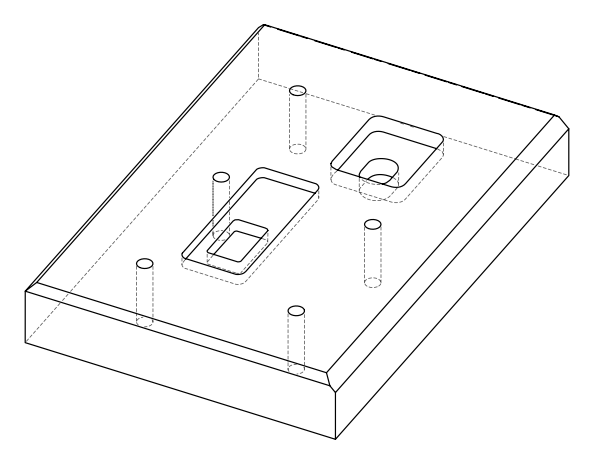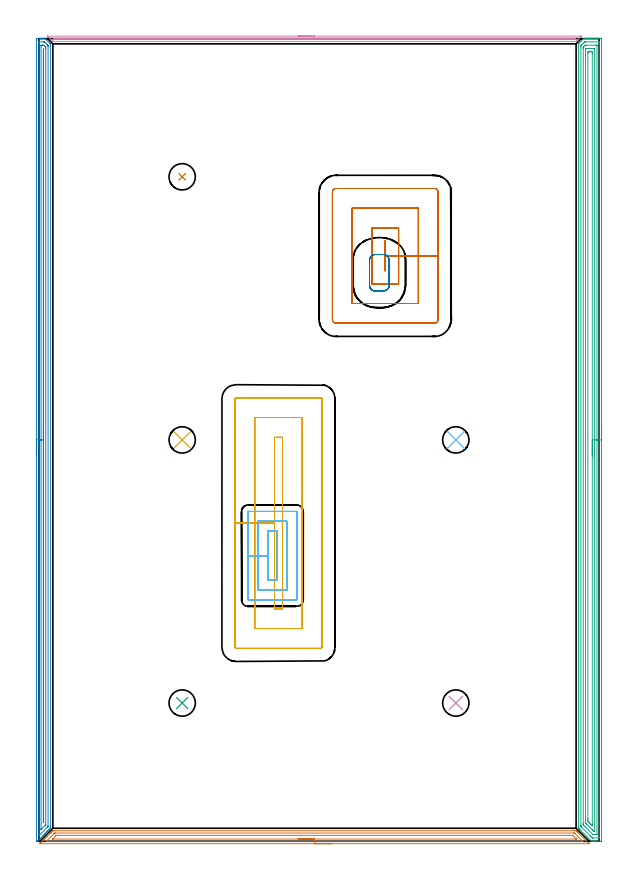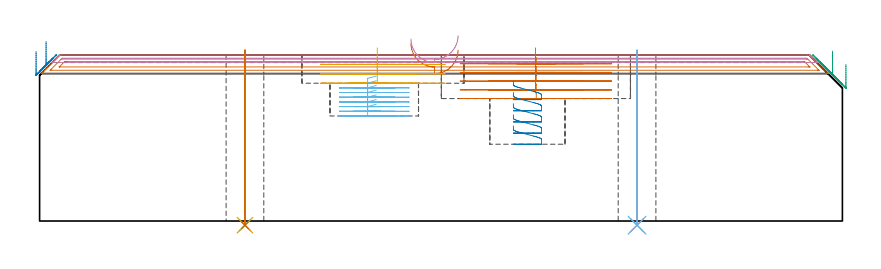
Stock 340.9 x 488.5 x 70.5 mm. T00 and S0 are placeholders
(PLAN: 13 operations, 5 tool changes, 70.4 min)
(1 AREA_MILL | FG_CHAMFER_SURFACE | UGT0205_001 | 8.07 min | 10581 mm3)
(2 AREA_MILL_1 | FG_CHAMFER_SURFACE_1 | UGT0205_001 | 15.64 min | 17467 mm3)
(3 AREA_MILL_2 | FG_CHAMFER_SURFACE_2 | UGT0205_001 | 19.74 min | 47562 mm3)
(4 AREA_MILL_3 | FG_CHAMFER_SURFACE_3 | UGT0205_001 | 5.29 min | 1642 mm3)
(5 MILL_RECTANGULAR_POCKET | POCKET_RECTANGULAR_STRAIGHT | UGT0201_010 | Follow Part, ap 4, ae 75% | 6.14 min | 138280 mm3)
(6 MILL_RECTANGULAR_POCKET_1 | POCKET_RECTANGULAR_STRAIGHT_1 | NXT0201_009 | Follow Part, ap 2, ae 75% | 5.73 min | 32118 mm3)
(7 MILL_RECTANGULAR_POCKET_2 | POCKET_RECTANGULAR_STRAIGHT_2 | UGT0201_010 | Follow Part, ap 4, ae 75% | 7.09 min | 143975 mm3)
(8 MILL_RECTANGULAR_POCKET_3 | POCKET_RECTANGULAR_STRAIGHT_3 | UGT0201_104 | Follow Part, ap 5, ae 75% | 1.24 min | 23073 mm3)
(9 INDEXABLE_INSERT_DRILL_THROUGH_HOLE_FROM_SOLID | STEP1HOLE | NXT0302_003 | 0.3 min | 14105 mm3)
(10 INDEXABLE_INSERT_DRILL_THROUGH_HOLE_FROM_SOLID_1 | STEP1HOLE_1 | NXT0302_003 | 0.3 min | 14154 mm3)
(11 INDEXABLE_INSERT_DRILL_THROUGH_HOLE_FROM_SOLID_2 | STEP1HOLE_2 | NXT0302_003 | 0.3 min | 14115 mm3)
(12 INDEXABLE_INSERT_DRILL_THROUGH_HOLE_FROM_SOLID_3 | STEP1HOLE_3 | NXT0302_003 | 0.3 min | 14155 mm3)
(13 INDEXABLE_INSERT_DRILL_THROUGH_HOLE_FROM_SOLID_4 | STEP1HOLE_4 | NXT0302_003 | 0.3 min | 14133 mm3)
(TOOL UGT0205_001 | Chamfer Mill 20 x 3 x 45 deg. | D20 FL50 Z2)
(TOOL UGT0201_010 | End Mill 16 mm | D16 FL22 Z2)
(TOOL NXT0201_009 | ENDMILL 8mm [2P460-0800-NA 1630] | D8 FL26 Z6)
(TOOL UGT0201_104 | End Mill 20 mm | D20 FL22 Z2)
(TOOL NXT0302_003 | Index. Insert Drill 16mm [880-D1600L20-05] | D16 PA176 FL80 Z2)
(OP 1 AREA_MILL)
G17 G21 G94 G90
T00 M6
G54
G17 G0 G90 X177.7 Y-1.5 S1061 M3
G43 Z80.5 H0
Z72.6
G94 G1 X177.662 Z71.728 F250.
X177.548 Z70.863
X177.359 Z70.012
X177.097 Z69.18
X176.763 Z68.374
X176.36 Z67.6
X175.892 Z66.864
X175.361 Z66.172
X174.771 Z65.529
X174.128 Z64.939
X173.436 Z64.408
X172.7 Z63.94
X171.926 Z63.537
X171.12 Z63.203
X170.288 Z62.941
X169.437 Z62.752
X168.572 Z62.638
X167.7 Z62.6
X0.763
X0.619 Y-1.493 Z62.606
X0.763 Y-1.339 Z62.76
X1.209 Y-0.89 Z63.208
X1.91 Y-0.19 Z63.91
X2.496 Y0.397 Z64.495
X2.79 Y0.69 Z64.79
X3.441 Y1.341 Z65.44
X4.334 Y2.234 Z66.333
X5.226 Y3.127 Z67.226
X6.896 Y4.796 Z68.895
X7.012 Y4.914 Z69.01
X7.189 Y5.09 Z69.188
X7.458 Y5.359 Z69.457
X7.627 Y5.53 Z69.624
X7.794 Y5.695 Z69.793
X7.904 Y5.806 Z69.903
X8.067 Y5.97 Z70.064
X8.226 Y6.127 Z70.225
X8.351 Y6.252 Z70.349
X8.495 Y6.396 Z70.49
X9.244 Y6.4 Z70.5
X326.157
X326.905 Y6.396 Z70.49
X327.049 Y6.251 Z70.349
X327.285 Y6.015 Z70.115
X327.381 Y5.919 Z70.019
X327.644 Y5.656 Z69.755
X327.772 Y5.53 Z69.626
X328.128 Y5.173 Z69.272
X334.489 Y-1.187 Z62.91
X334.786 Y-1.487 Z62.612
X334.788 Y-1.496 Z62.603
X334.786 Y-1.5 Z62.6
X167.7
Y-0.086 Z64.014
X4.78 Y-0.085 Z64.015
X4.673 Y-0.084 Z64.016
X4.526 Y-0.079 Z64.021
X4.485 Y-0.074 Z64.026
X4.493 Y-0.064 Z64.036
X4.569 Y0.018 Z64.118
X4.651 Y0.101 Z64.201
X4.78 Y0.23 Z64.33
X9. Y4.45 Z68.55
X9.244 Y4.692 Z68.792
X9.449 Y4.887 Z68.987
X9.551 Y4.979 Z69.079
X9.743 Y4.982 Z69.082
X10.136 Y4.985 Z69.085
X325.37
X325.763 Y4.981 Z69.081
X325.856 Y4.979 Z69.079
X325.987 Y4.856 Z68.956
X326.157 Y4.692 Z68.792
X330.844 Y0.006 Z64.106
X330.879 Y-0.03 Z64.07
X330.915 Y-0.069 Z64.031
X330.922 Y-0.081 Z64.019
X330.921 Y-0.082 Z64.018
X330.889 Y-0.084 Z64.016
X330.62 Y-0.086 Z64.014
X330.515
X167.7
Y1.328 Z65.428
X8.596 Y1.329 Z65.429
X8.367 Y1.33 Z65.43
X8.351 Y1.332 Z65.432
X8.347 Y1.336 Z65.436
X8.346 Y1.341 Z65.441
X8.351 Y1.351 Z65.451
X10.234 Y3.234 Z67.334
X10.332 Y3.33 Z67.43
X10.565 Y3.554 Z67.654
X10.791 Y3.565 Z67.665
X11.029 Y3.568 Z67.668
X11.677 Y3.571 Z67.671
X11.922
X324.371
X324.616 Y3.568 Z67.668
X324.779 Y3.564 Z67.664
X324.828 Y3.561 Z67.661
X324.85 Y3.543 Z67.643
X324.895 Y3.502 Z67.602
X325.07 Y3.33 Z67.43
X326.829 Y1.57 Z65.67
X327.049 Y1.346 Z65.446
X327.051 Y1.333 Z65.433
X327.049
X326.401 Y1.329 Z65.429
X167.7 Y1.328 Z65.428
X166.829 Z65.466
X165.964 Z65.58
X165.112 Z65.769
X164.28 Z66.031
X163.474 Z66.365
X162.7 Z66.768
X161.964 Z67.237
X161.272 Z67.768
X160.629 Z68.357
X160.04 Z69.001
X159.509 Z69.693
X159.04 Z70.428
X158.637 Z71.202
X158.303 Z72.008
X158.041 Z72.84
X157.852 Z73.692
X157.738 Z74.557
X157.7 Z75.428
G0 Z80.5
M5
M2
(OP 2 AREA_MILL_1)
G17 G21 G94 G90
T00 M6
G54
G17 G0 G90 X-1.5 Y234.2 S1061 M3
G43 Z80.5 H0
Z72.
G94 G1 Y234.238 Z71.128 F250.
Y234.352 Z70.263
Y234.541 Z69.412
Y234.803 Z68.58
Y235.137 Z67.774
Y235.54 Z67.
Y236.009 Z66.264
Y236.54 Z65.572
Y237.129 Z64.929
Y237.772 Z64.34
Y238.464 Z63.808
Y239.2 Z63.34
Y239.974 Z62.937
Y240.78 Z62.603
Y241.612 Z62.341
Y242.464 Z62.152
Y243.328 Z62.038
Y244.2 Z62.
Y487.213
X-1.499 Y487.775 Z62.001
X-1.497 Y488.104
X-1.493 Y488.39 Z62.003
X-1.176 Y488.4 Z62.32
X0.569 Z64.064
X1.966 Z65.462
X2.314 Z65.809
X3.009 Z66.509
X3.622 Z67.122
X3.713 Y488.399 Z67.212
X3.8 Y488.39 Z67.295
X3.895 Y488.306 Z67.393
X6.718 Y485.482 Z70.218
X6.951 Y485.247 Z70.447
X6.996 Y485.194 Z70.489
X7. Y485.093 Z70.5
Y8.63
X7.002 Y7.9 Z70.498
X6.576 Y7.476 Z70.076
X5.983 Y6.882 Z69.481
X5.47 Y6.369 Z68.969
X5.222 Y6.12 Z68.718
X5.09 Y5.988 Z68.587
X4.931 Y5.83 Z68.43
X4.645 Y5.545 Z68.145
X4.349 Y5.247 Z67.845
X3.68 Y4.58 Z67.18
X3.302 Y4.201 Z66.799
X2.715 Y3.615 Z66.215
X2.023 Y2.922 Z65.522
X0.619 Y1.519 Z64.118
X0.569 Y1.468 Z64.066
X0.521 Y1.42 Z64.02
X0.321 Y1.221 Z63.82
X0.278 Y1.177 Z63.776
X0.237 Y1.137 Z63.736
X-0.572 Y0.327 Z62.927
X-0.739 Y0.159 Z62.758
X-0.874 Y0.029 Z62.624
X-0.907 Y0.004 Z62.59
X-0.958 Y0.001 Z62.54
X-0.979 Y0. Z62.519
X-1.492 Y0.001 Z62.006
X-1.5 Y0.085 Z62.
Y244.2
X-0.086 Z63.414
Y485.093
X-0.085 Y485.763 Z63.415
X-0.083 Y485.987 Z63.417
X-0.079 Y486.322 Z63.421
X-0.07 Y486.39 Z63.43
X0.032 Y486.395 Z63.532
X0.168 Y486.399 Z63.668
X2.784 Z66.284
X3.186 Y486.393 Z66.686
X3.32 Y486.39 Z66.82
X3.361 Y486.377 Z66.861
X3.397 Y486.346 Z66.897
X3.47 Y486.277 Z66.97
X3.763 Y485.987 Z67.263
X4.931 Y484.818 Z68.431
X5.541 Y484.2 Z69.041
X5.579 Y484.153 Z69.079
X5.581 Y484.115 Z69.081
X5.584 Y484.032 Z69.084
X5.585 Y483.864 Z69.085
X5.586 Y483.529 Z69.086
X5.585 Y9.228 Z69.085
X5.584 Y9.06 Z69.084
X5.581 Y8.977 Z69.081
X5.578 Y8.94 Z69.078
X5.56 Y8.919 Z69.06
X5.319 Y8.67 Z68.819
X0.266 Y3.617 Z63.766
X-0.046 Y3.307 Z63.454
X-0.056 Y3.305 Z63.444
X-0.079 Y3.307 Z63.421
X-0.08 Y3.387 Z63.42
X-0.085 Y3.977 Z63.415
X-0.086 Y49.746 Z63.414
Y244.2
X1.328 Z64.828
X1.329 Y483.421 Z64.829
X1.333 Y484.2 Z64.833
X1.335 Y484.309 Z64.835
X1.349 Y484.39 Z64.849
X1.441 Y484.392 Z64.941
X2.119 Y484.399 Z65.619
X2.314 Z65.814
X2.509 Y484.397 Z66.009
X2.899 Y484.39 Z66.399
X3.099 Y484.2 Z66.599
X3.186 Y484.114 Z66.686
X3.994 Y483.306 Z67.494
X4.059 Y483.238 Z67.559
X4.153 Y483.136 Z67.653
X4.164 Y482.759 Z67.664
X4.17 Y482.527 Z67.67
X4.171 Y482.412 Z67.671
Y10.342
X4.169 Y10.226 Z67.669
X4.165 Y9.999 Z67.665
X4.119 Y9.93 Z67.619
X4.059 Y9.864 Z67.559
X3.913 Y9.713 Z67.413
X3.764 Y9.564 Z67.264
X1.441 Y7.241 Z64.941
X1.354 Y7.156 Z64.854
X1.339 Y7.143 Z64.839
X1.337 Y7.144 Z64.837
X1.335 Y7.152 Z64.835
X1.331 Y7.274 Z64.831
X1.329 Y7.429 Z64.829
X1.328 Y7.66 Z64.828
Y244.2
X2.743 Z66.243
Y481.518
X2.744 Y481.957 Z66.244
X2.745 Y481.97 Z66.245
X2.75 Y481.978 Z66.25
X2.754 Y481.971 Z66.254
X2.756 Y481.959 Z66.256
X2.757 Y481.518 Z66.257
X2.756 Y11.351 Z66.256
X2.755 Y11.337 Z66.255
X2.751 Y11.301 Z66.251
X2.744 Y11.351 Z66.244
X2.743 Y11.366 Z66.243
Y244.2
Y245.072 Z66.281
Y245.937 Z66.395
Y246.788 Z66.583
Y247.62 Z66.846
Y248.426 Z67.18
Y249.2 Z67.582
Y249.936 Z68.051
Y250.628 Z68.582
Y251.271 Z69.172
Y251.86 Z69.815
Y252.392 Z70.507
Y252.86 Z71.243
Y253.263 Z72.016
Y253.597 Z72.822
Y253.859 Z73.654
Y254.048 Z74.506
Y254.162 Z75.371
Y254.2 Z76.243
G0 Z80.5
M5
M2
(OP 3 AREA_MILL_2)
G17 G21 G94 G90
T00 M6
G54
G17 G0 G90 X342.4 Y254.2 S1061 M3
G43 Z80.5 H0
Z66.5
G94 G1 Y254.162 Z65.628 F250.
Y254.048 Z64.764
Y253.859 Z63.912
Y253.597 Z63.08
Y253.263 Z62.274
Y252.86 Z61.5
Y252.392 Z60.764
Y251.86 Z60.072
Y251.271 Z59.429
Y250.628 Z58.84
Y249.936 Z58.308
Y249.2 Z57.84
Y248.426 Z57.437
Y247.62 Z57.103
Y246.788 Z56.841
Y245.936 Z56.652
Y245.072 Z56.538
Y244.2 Z56.5
X342.399 Y0.625 Z56.501
X342.396 Y0.211 Z56.502
X342.392 Y0.01 Z56.505
X341.989 Y0. Z56.907
X339.353 Z59.541
X338.825 Z60.072
X338.475 Z60.421
X337.946 Z60.95
X337.596 Z61.298
X336.628 Z62.271
X336.298 Y0.01 Z62.601
X336.279 Y0.026 Z62.62
X336.122 Y0.178 Z62.778
X329.417 Y6.882 Z69.481
X329.25 Y7.047 Z69.645
X329.089 Y7.21 Z69.809
X328.97 Y7.329 Z69.928
X328.811 Y7.487 Z70.084
X328.673 Y7.626 Z70.225
X328.524 Y7.776 Z70.374
X328.405 Y7.896 Z70.491
X328.4 Y8.669 Z70.5
Y485.093
X328.404 Y485.195 Z70.489
X328.477 Y485.278 Z70.42
X331.509 Y488.31 Z67.389
X331.59 Y488.39 Z67.307
X331.848 Y488.399 Z67.047
X332.147 Y488.4 Z66.753
X332.503 Z66.396
X333.204 Z65.692
X334.432 Z64.465
X335.839 Z63.056
X341.989 Z56.908
X342.256 Y488.398 Z56.642
X342.392 Y488.39 Z56.506
X342.399 Y488.252 Z56.499
X342.4 Y487.775 Z56.5
Y483.969
Y244.2
X340.986 Z57.914
X340.985 Y2.54 Z57.915
X340.979 Y2.014 Z57.921
X340.952 Y2.01 Z57.948
X340.881 Y2.004 Z58.019
X340.773 Y2.001 Z58.127
X337.123 Y2. Z61.777
X336.921 Y2.003 Z61.979
X336.82 Y2.006 Z62.08
X336.77 Y2.01 Z62.13
X336.718 Y2.043 Z62.182
X336.34 Y2.413 Z62.56
X335.839 Y2.911 Z63.061
X335.443 Y3.307 Z63.457
X330.08 Y8.67 Z68.82
X329.914 Y8.839 Z68.986
X329.855 Y8.902 Z69.045
X329.824 Y8.938 Z69.076
X329.821 Y8.959 Z69.079
X329.818 Y9.053 Z69.082
X329.815 Y9.436 Z69.085
X329.814 Y9.564 Z69.086
Y483.306
X329.817 Y484.069 Z69.083
X329.82 Y484.135 Z69.08
X329.823 Y484.162 Z69.077
X329.855 Y484.199 Z69.045
X330.212 Y484.561 Z68.688
X330.568 Y484.918 Z68.332
X331.541 Y485.891 Z67.359
X331.637 Y485.987 Z67.263
X331.989 Y486.33 Z66.911
X332.035 Y486.374 Z66.865
X332.123 Y486.39 Z66.777
X332.325 Y486.394 Z66.575
X332.799 Y486.399 Z66.101
X340.705 Y486.4 Z58.195
X340.906 Y486.397 Z57.994
X340.94 Y486.395 Z57.96
X340.971 Y486.391 Z57.929
X340.979 Y486.349 Z57.921
X340.984 Y486.116 Z57.916
X340.985 Y485.987 Z57.915
X340.986 Y485.22 Z57.914
Y244.2
X339.572 Z59.328
X339.571 Y4.2 Z59.329
X339.569 Y4.09 Z59.331
X339.567 Y4.035 Z59.333
X339.565 Y4.015 Z59.335
X339.543 Y4.008 Z59.357
X339.353 Y4.004 Z59.547
X338.672 Y4. Z60.228
X338.475 Z60.425
X337.793 Z61.107
X337.596 Y4.001 Z61.304
X337.399 Y4.005 Z61.501
X337.268 Y4.01 Z61.632
X337.19 Y4.021 Z61.71
X337.153 Y4.055 Z61.747
X337. Y4.2 Z61.9
X332.529 Y8.67 Z66.371
X331.636 Y9.564 Z67.264
X331.447 Y9.755 Z67.453
X331.276 Y9.932 Z67.624
X331.236 Y9.975 Z67.664
X331.233 Y10.088 Z67.667
X331.23 Y10.236 Z67.67
X331.229 Y10.457 Z67.671
Y10.679
Y482.412
X331.23 Y482.632 Z67.67
X331.235 Y482.969 Z67.665
X331.242 Y483.131 Z67.658
X331.405 Y483.306 Z67.495
X331.426 Y483.327 Z67.474
X332.325 Y484.225 Z66.575
X332.498 Y484.387 Z66.402
X332.666 Y484.392 Z66.234
X333.008 Y484.399 Z65.892
X339.157 Z59.743
X339.353 Y484.396 Z59.547
X339.55 Y484.39 Z59.35
X339.565 Y484.386 Z59.335
X339.567 Y484.371 Z59.333
X339.57 Y484.332 Z59.33
X339.571 Y484.273 Z59.329
X339.572 Y484.199 Z59.328
Y244.2
X338.157 Z60.743
Y6.312
X338.155 Y6.121 Z60.745
X338.153 Y6.053 Z60.747
X338.151 Y6.019 Z60.749
X338.137 Y6.01 Z60.764
X338.03 Y6.006 Z60.87
X337.813 Y6.004 Z61.087
X337.705 Y6.007 Z61.195
X337.653 Y6.01 Z61.247
X337.596 Y6.063 Z61.304
X336.767 Y6.882 Z62.133
X336.718 Y6.931 Z62.182
X333.191 Y10.457 Z65.709
X332.65 Y11.021 Z66.25
X332.647 Y11.351 Z66.253
X332.644 Y11.921 Z66.256
X332.643 Y481.194 Z66.257
X332.645 Y481.518 Z66.255
X332.649 Y482.083 Z66.251
X332.832 Y482.275 Z66.068
X332.9 Y482.343 Z66.
X332.939 Y482.378 Z65.961
X332.988 Y482.39 Z65.912
X333.204 Y482.399 Z65.696
X333.215 Y482.4 Z65.685
X334.082 Z64.818
X337.608 Z61.292
X338.029 Y482.394 Z60.871
X338.134 Y482.39 Z60.766
X338.151 Y482.387 Z60.749
X338.153 Y482.371 Z60.747
X338.155 Y482.335 Z60.745
X338.157 Y482.256 Z60.743
Y244.2
X336.743 Z62.157
Y10.457
X336.741 Y9.564 Z62.159
X336.739 Y9.542 Z62.161
X336.718 Y9.392 Z62.182
X336.539 Y9.564 Z62.361
X335.839 Y10.259 Z63.061
X335.641 Y10.457 Z63.259
X334.961 Y11.138 Z63.939
X334.748 Y11.351 Z64.152
X334.082 Y12.028 Z64.818
X334.06 Y12.245 Z64.84
X334.059 Y12.269 Z64.841
X334.057 Y13.165 Z64.843
Y14.033
X334.058 Y479.73 Z64.842
Y479.755
X334.082 Y480.39 Z64.818
X334.306 Y480.396 Z64.594
X334.961 Y480.399 Z63.939
X335.181 Y480.4 Z63.719
X335.839 Y480.399 Z63.061
X336.061 Z62.839
X336.718 Y480.39 Z62.182
X336.742 Y479.73 Z62.158
X336.743 Y479.705 Z62.157
Y244.2
Y243.328 Z62.195
Y242.464 Z62.309
Y241.612 Z62.498
Y240.78 Z62.76
Y239.974 Z63.094
Y239.2 Z63.497
Y238.464 Z63.965
Y237.772 Z64.496
Y237.129 Z65.086
Y236.54 Z65.729
Y236.008 Z66.421
Y235.54 Z67.157
Y235.137 Z67.931
Y234.803 Z68.737
Y234.541 Z69.569
Y234.352 Z70.42
Y234.238 Z71.285
Y234.2 Z72.157
G0 Z80.5
M5
M2
(OP 4 AREA_MILL_3)
G17 G21 G94 G90
T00 M6
G54
G17 G0 G90 X157.7 Y489.9 S1061 M3
G43 Z80.5 H0
Z77.3
G94 G1 X157.738 Z76.428 F250.
X157.852 Z75.564
X158.041 Z74.712
X158.303 Z73.88
X158.637 Z73.074
X159.04 Z72.3
X159.508 Z71.564
X160.04 Z70.872
X160.629 Z70.229
X161.272 Z69.64
X161.964 Z69.109
X162.7 Z68.64
X163.474 Z68.237
X164.28 Z67.903
X165.112 Z67.641
X165.963 Z67.452
X166.828 Z67.338
X167.7 Z67.3
X329.923 Y489.899 Z67.299
X329.998 Y489.898
X330.052 Y489.896 Z67.296
X330.07 Y489.893 Z67.298
X330.082 Y489.89 Z67.3
X330.043 Y489.839 Z67.353
X329.963 Y489.761 Z67.436
X329.923 Y489.721 Z67.476
X327.105 Y486.905 Z70.295
X326.939 Y486.741 Z70.454
X326.895 Y486.704 Z70.489
X326.795 Y486.7 Z70.5
X8.606
X8.505 Y486.704 Z70.489
X8.461 Y486.741 Z70.454
X8.295 Y486.905 Z70.295
X5.437 Y489.761 Z67.435
X5.357 Y489.839 Z67.353
X5.317 Y489.89 Z67.3
X5.33 Y489.893 Z67.298
X5.348 Y489.896 Z67.296
X5.402 Y489.899 Z67.298
X5.477 Z67.299
X167.7 Y489.9 Z67.3
Y488.486 Z68.714
X325.644 Y488.485 Z68.715
X325.901 Y488.484 Z68.716
X326.161 Y488.481 Z68.719
X326.207 Y488.479 Z68.721
X326.191 Y488.453 Z68.747
X326.008 Y488.263 Z68.937
X325.901 Y488.155 Z69.045
X325.864 Y488.125 Z69.075
X325.837 Y488.121 Z69.079
X325.775 Y488.118 Z69.082
X325.644 Y488.115 Z69.085
X9.901
X9.7 Y488.116 Z69.084
X9.6 Y488.119 Z69.081
X9.554 Y488.121 Z69.079
X9.499 Y488.16 Z69.04
X9.192 Y488.468 Z68.732
X9.182 Y488.48 Z68.72
X9.187 Y488.481 Z68.719
X9.23 Y488.484 Z68.716
X9.32 Y488.485 Z68.715
X9.499 Y488.486 Z68.714
X167.7
X168.572 Z68.752
X169.436 Z68.866
X170.288 Z69.055
X171.12 Z69.317
X171.926 Z69.651
X172.7 Z70.054
X173.436 Z70.523
X174.128 Z71.054
X174.771 Z71.643
X175.36 Z72.286
X175.892 Z72.978
X176.36 Z73.714
X176.763 Z74.488
X177.097 Z75.294
X177.359 Z76.126
X177.548 Z76.978
X177.662 Z77.843
X177.7 Z78.714
G0 Z80.5
M5
M2
(OP 5 MILL_RECTANGULAR_POCKET)
G17 G21 G94 G90
T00 M6
G54
G17 G0 G90 X143.4 Y219.724 S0 M3
G43 Z80.5 H0
Z73.5
G94 G1 Y193.6 Z66.5 F250.
Y141.4 F500.
X148.2
Y245.8
X143.4
Y193.6
X131.4
Y129.4
X160.2
Y257.8
X131.4
Y193.6
X119.4
Y118.1
G3 X120.1 Y117.4 R0.7
G1 X171.5
G3 X172.2 Y118.1 R0.7
G1 Y269.1
G3 X171.5 Y269.8 R0.7
G1 X120.1
G3 X119.4 Y269.1 R0.7
G1 Y193.6
Y192.6
G0 X143.4 Y219.724 Z69.5
G1 Y193.6 Z62.5 F250.
Y141.4 F500.
X148.2
Y245.8
X143.4
Y193.6
X131.4
Y129.4
X160.2
Y257.8
X131.4
Y193.6
X119.4
Y118.1
G3 X120.1 Y117.4 R0.7
G1 X171.5
G3 X172.2 Y118.1 R0.7
G1 Y269.1
G3 X171.5 Y269.8 R0.7
G1 X120.1
G3 X119.4 Y269.1 R0.7
G1 Y193.6
Y192.6
G0 X143.4 Y219.724 Z65.5
G1 Y193.6 Z58.5 F250.
Y141.4 F500.
X148.2
Y245.8
X143.4
Y193.6
X131.4
Y129.4
X160.2
Y257.8
X131.4
Y193.6
X119.4
Y118.1
G3 X120.1 Y117.4 R0.7
G1 X171.5
G3 X172.2 Y118.1 R0.7
G1 Y269.1
G3 X171.5 Y269.8 R0.7
G1 X120.1
G3 X119.4 Y269.1 R0.7
G1 Y193.6
Y192.6
G0 Z80.5
M5
M2
(OP 6 MILL_RECTANGULAR_POCKET_1)
G17 G21 G94 G90
T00 M6
G54
G17 G0 G90 X142.982 Y188.7 S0 M3
G43 Z80.5 H1
Z61.546
G94 G1 X139.3 Z60.56 F250.
Y173.75 Z56.554
Y158.8 F500.
X144.9
Y188.7
X139.3
Y173.75
X133.3
Y152.8
X150.9
Y194.7
X133.3
Y173.75
X127.3
Y147.
G3 X127.5 Y146.8 R0.2
G1 X156.7
G3 X156.9 Y147. R0.2
G1 Y200.5
G3 X156.7 Y200.7 R0.2
G1 X127.5
G3 X127.3 Y200.5 R0.2
G1 Y173.75
Y172.75
G0 X142.982 Y188.7 Z59.554
G1 X139.3 Z58.567 F250.
Y173.75 Z54.562
Y158.8 F500.
X144.9
Y188.7
X139.3
Y173.75
X133.3
Y152.8
X150.9
Y194.7
X133.3
Y173.75
X127.3
Y147.
G3 X127.5 Y146.8 R0.2
G1 X156.7
G3 X156.9 Y147. R0.2
G1 Y200.5
G3 X156.7 Y200.7 R0.2
G1 X127.5
G3 X127.3 Y200.5 R0.2
G1 Y173.75
Y172.75
G0 X142.982 Y188.7 Z57.562
G1 X139.3 Z56.575 F250.
Y173.75 Z52.569
Y158.8 F500.
X144.9
Y188.7
X139.3
Y173.75
X133.3
Y152.8
X150.9
Y194.7
X133.3
Y173.75
X127.3
Y147.
G3 X127.5 Y146.8 R0.2
G1 X156.7
G3 X156.9 Y147. R0.2
G1 Y200.5
G3 X156.7 Y200.7 R0.2
G1 X127.5
G3 X127.3 Y200.5 R0.2
G1 Y173.75
Y172.75
G0 X142.982 Y188.7 Z55.569
G1 X139.3 Z54.583 F250.
Y173.75 Z50.577
Y158.8 F500.
X144.9
Y188.7
X139.3
Y173.75
X133.3
Y152.8
X150.9
Y194.7
X133.3
Y173.75
X127.3
Y147.
G3 X127.5 Y146.8 R0.2
G1 X156.7
G3 X156.9 Y147. R0.2
G1 Y200.5
G3 X156.7 Y200.7 R0.2
G1 X127.5
G3 X127.3 Y200.5 R0.2
G1 Y173.75
Y172.75
G0 X142.982 Y188.7 Z53.577
G1 X139.3 Z52.59 F250.
Y173.75 Z48.585
Y158.8 F500.
X144.9
Y188.7
X139.3
Y173.75
X133.3
Y152.8
X150.9
Y194.7
X133.3
Y173.75
X127.3
Y147.
G3 X127.5 Y146.8 R0.2
G1 X156.7
G3 X156.9 Y147. R0.2
G1 Y200.5
G3 X156.7 Y200.7 R0.2
G1 X127.5
G3 X127.3 Y200.5 R0.2
G1 Y173.75
Y172.75
G0 X142.982 Y188.7 Z51.585
G1 X139.3 Z50.598 F250.
Y173.75 Z46.592
Y158.8 F500.
X144.9
Y188.7
X139.3
Y173.75
X133.3
Y152.8
X150.9
Y194.7
X133.3
Y173.75
X127.3
Y147.
G3 X127.5 Y146.8 R0.2
G1 X156.7
G3 X156.9 Y147. R0.2
G1 Y200.5
G3 X156.7 Y200.7 R0.2
G1 X127.5
G3 X127.3 Y200.5 R0.2
G1 Y173.75
Y172.75
G0 X142.982 Y188.7 Z49.592
G1 X139.3 Z48.606 F250.
Y173.75 Z44.6
Y158.8 F500.
X144.9
Y188.7
X139.3
Y173.75
X133.3
Y152.8
X150.9
Y194.7
X133.3
Y173.75
X127.3
Y147.
G3 X127.5 Y146.8 R0.2
G1 X156.7
G3 X156.9 Y147. R0.2
G1 Y200.5
G3 X156.7 Y200.7 R0.2
G1 X127.5
G3 X127.3 Y200.5 R0.2
G1 Y173.75
Y172.75
G0 Z80.5
M5
M2
(OP 7 MILL_RECTANGULAR_POCKET_2)
G17 G21 G94 G90
T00 M6
G54
G17 G0 G90 X210.6 Y362.905 S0 M3
G43 Z80.5 H0
Z73.5
G94 G1 Y347.2 Z69.292 F250.
X210.9 Z69.211
Y356.2 Z66.8
Y365.2 F500.
X210.6
Y347.2
X210.9
Y356.2
X218.9
Y373.2
X202.6
Y339.2
X218.9
Y356.2
X230.9
Y385.2
X190.6
Y327.2
X230.9
Y356.2
X242.9
Y395.
G3 X240.7 Y397.2 R2.2
G1 X180.8
G3 X178.6 Y395. R2.2
G1 Y317.4
G3 X180.8 Y315.2 R2.2
G1 X240.7
G3 X242.9 Y317.4 R2.2
G1 Y356.2
Y357.2
G0 X210.6 Y362.905 Z69.8
G1 Y347.2 Z65.592 F250.
X210.9 Z65.511
Y356.2 Z63.1
Y365.2 F500.
X210.6
Y347.2
X210.9
Y356.2
X218.9
Y373.2
X202.6
Y339.2
X218.9
Y356.2
X230.9
Y385.2
X190.6
Y327.2
X230.9
Y356.2
X242.9
Y395.
G3 X240.7 Y397.2 R2.2
G1 X180.8
G3 X178.6 Y395. R2.2
G1 Y317.4
G3 X180.8 Y315.2 R2.2
G1 X240.7
G3 X242.9 Y317.4 R2.2
G1 Y356.2
Y357.2
G0 X210.6 Y362.905 Z66.1
G1 Y347.2 Z61.892 F250.
X210.9 Z61.812
Y356.2 Z59.4
Y365.2 F500.
X210.6
Y347.2
X210.9
Y356.2
X218.9
Y373.2
X202.6
Y339.2
X218.9
Y356.2
X230.9
Y385.2
X190.6
Y327.2
X230.9
Y356.2
X242.9
Y395.
G3 X240.7 Y397.2 R2.2
G1 X180.8
G3 X178.6 Y395. R2.2
G1 Y317.4
G3 X180.8 Y315.2 R2.2
G1 X240.7
G3 X242.9 Y317.4 R2.2
G1 Y356.2
Y357.2
G0 X210.6 Y362.905 Z62.4
G1 Y347.2 Z58.192 F250.
X210.9 Z58.112
Y356.2 Z55.7
Y365.2 F500.
X210.6
Y347.2
X210.9
Y356.2
X218.9
Y373.2
X202.6
Y339.2
X218.9
Y356.2
X230.9
Y385.2
X190.6
Y327.2
X230.9
Y356.2
X242.9
Y395.
G3 X240.7 Y397.2 R2.2
G1 X180.8
G3 X178.6 Y395. R2.2
G1 Y317.4
G3 X180.8 Y315.2 R2.2
G1 X240.7
G3 X242.9 Y317.4 R2.2
G1 Y356.2
Y357.2
G0 X210.6 Y362.905 Z58.7
G1 Y347.2 Z54.492 F250.
X210.9 Z54.412
Y356.2 Z52.
Y365.2 F500.
X210.6
Y347.2
X210.9
Y356.2
X218.9
Y373.2
X202.6
Y339.2
X218.9
Y356.2
X230.9
Y385.2
X190.6
Y327.2
X230.9
Y356.2
X242.9
Y395.
G3 X240.7 Y397.2 R2.2
G1 X180.8
G3 X178.6 Y395. R2.2
G1 Y317.4
G3 X180.8 Y315.2 R2.2
G1 X240.7
G3 X242.9 Y317.4 R2.2
G1 Y356.2
Y357.2
G0 Z80.5
M5
M2
(OP 8 MILL_RECTANGULAR_POCKET_3)
G17 G21 G94 G90
T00 M6
G54
G17 G0 G90 X201.2 Y343.739 S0 M3
G43 Z80.5 H0
Z59.287
G94 G1 Y338.116 Z57.781 F250.
X201.263 Y337.622 Z57.647
X201.398 Y337.143 Z57.514
X201.6 Y336.689 Z57.381
X201.867 Y336.269 Z57.247
X202.192 Y335.892 Z57.114
X202.569 Y335.567 Z56.981
X202.989 Y335.3 Z56.848
X203.443 Y335.098 Z56.714
X203.922 Y334.963 Z56.581
X204.416 Y334.9 Z56.448
X209.884 Z54.982
X210.378 Y334.963 Z54.849
X210.857 Y335.098 Z54.716
X211.311 Y335.3 Z54.582
X211.731 Y335.567 Z54.449
X212.108 Y335.892 Z54.316
X212.433 Y336.269 Z54.182
X212.7 Y336.689 Z54.049
X212.902 Y337.143 Z53.916
X213.037 Y337.622 Z53.782
X213.1 Y338.116 Z53.649
Y338.3 Z53.6
Y345.95 Z51.55
Y353.6 F500.
G3 X209.7 Y357. R3.4
G1 X204.6
G3 X201.2 Y353.6 R3.4
G1 Y338.3
G3 X204.6 Y334.9 R3.4
G1 X209.7
G3 X213.1 Y338.3 R3.4
G1 Y345.95
Y346.95
G0 X201.2 Y343.739 Z54.55
G1 Y338.116 Z53.043 F250.
X201.263 Y337.622 Z52.91
X201.398 Y337.143 Z52.777
X201.6 Y336.689 Z52.643
X201.867 Y336.269 Z52.51
X202.192 Y335.892 Z52.377
X202.569 Y335.567 Z52.243
X202.989 Y335.3 Z52.11
X203.443 Y335.098 Z51.977
X203.922 Y334.963 Z51.843
X204.416 Y334.9 Z51.71
X209.884 Z50.245
X210.378 Y334.963 Z50.111
X210.857 Y335.098 Z49.978
X211.311 Y335.3 Z49.845
X211.731 Y335.567 Z49.712
X212.108 Y335.892 Z49.578
X212.433 Y336.269 Z49.445
X212.7 Y336.689 Z49.312
X212.902 Y337.143 Z49.178
X213.037 Y337.622 Z49.045
X213.1 Y338.116 Z48.912
Y338.3 Z48.862
Y345.95 Z46.812
Y353.6 F500.
G3 X209.7 Y357. R3.4
G1 X204.6
G3 X201.2 Y353.6 R3.4
G1 Y338.3
G3 X204.6 Y334.9 R3.4
G1 X209.7
G3 X213.1 Y338.3 R3.4
G1 Y345.95
Y346.95
G0 X201.2 Y343.739 Z49.812
G1 Y338.116 Z48.306 F250.
X201.263 Y337.622 Z48.172
X201.398 Y337.143 Z48.039
X201.6 Y336.689 Z47.906
X201.867 Y336.269 Z47.772
X202.192 Y335.892 Z47.639
X202.569 Y335.567 Z47.506
X202.989 Y335.3 Z47.373
X203.443 Y335.098 Z47.239
X203.922 Y334.963 Z47.106
X204.416 Y334.9 Z46.973
X209.884 Z45.507
X210.378 Y334.963 Z45.374
X210.857 Y335.098 Z45.241
X211.311 Y335.3 Z45.107
X211.731 Y335.567 Z44.974
X212.108 Y335.892 Z44.841
X212.433 Y336.269 Z44.707
X212.7 Y336.689 Z44.574
X212.902 Y337.143 Z44.441
X213.037 Y337.622 Z44.308
X213.1 Y338.116 Z44.174
Y338.3 Z44.125
Y345.95 Z42.075
Y353.6 F500.
G3 X209.7 Y357. R3.4
G1 X204.6
G3 X201.2 Y353.6 R3.4
G1 Y338.3
G3 X204.6 Y334.9 R3.4
G1 X209.7
G3 X213.1 Y338.3 R3.4
G1 Y345.95
Y346.95
G0 X201.2 Y343.739 Z45.075
G1 Y338.116 Z43.568 F250.
X201.263 Y337.622 Z43.435
X201.398 Y337.143 Z43.302
X201.6 Y336.689 Z43.168
X201.867 Y336.269 Z43.035
X202.192 Y335.892 Z42.902
X202.569 Y335.567 Z42.768
X202.989 Y335.3 Z42.635
X203.443 Y335.098 Z42.502
X203.922 Y334.963 Z42.368
X204.416 Y334.9 Z42.235
X209.884 Z40.77
X210.378 Y334.963 Z40.636
X210.857 Y335.098 Z40.503
X211.311 Y335.3 Z40.37
X211.731 Y335.567 Z40.237
X212.108 Y335.892 Z40.103
X212.433 Y336.269 Z39.97
X212.7 Y336.689 Z39.837
X212.902 Y337.143 Z39.703
X213.037 Y337.622 Z39.57
X213.1 Y338.116 Z39.437
Y338.3 Z39.387
Y345.95 Z37.337
Y353.6 F500.
G3 X209.7 Y357. R3.4
G1 X204.6
G3 X201.2 Y353.6 R3.4
G1 Y338.3
G3 X204.6 Y334.9 R3.4
G1 X209.7
G3 X213.1 Y338.3 R3.4
G1 Y345.95
Y346.95
G0 X201.2 Y343.739 Z40.337
G1 Y338.116 Z38.831 F250.
X201.263 Y337.622 Z38.697
X201.398 Y337.143 Z38.564
X201.6 Y336.689 Z38.431
X201.867 Y336.269 Z38.298
X202.192 Y335.892 Z38.164
X202.569 Y335.567 Z38.031
X202.989 Y335.3 Z37.898
X203.443 Y335.098 Z37.764
X203.922 Y334.963 Z37.631
X204.416 Y334.9 Z37.498
X209.884 Z36.032
X210.378 Y334.963 Z35.899
X210.857 Y335.098 Z35.766
X211.311 Y335.3 Z35.632
X211.731 Y335.567 Z35.499
X212.108 Y335.892 Z35.366
X212.433 Y336.269 Z35.232
X212.7 Y336.689 Z35.099
X212.902 Y337.143 Z34.966
X213.037 Y337.622 Z34.833
X213.1 Y338.116 Z34.699
Y338.3 Z34.65
Y345.95 Z32.6
Y353.6 F500.
G3 X209.7 Y357. R3.4
G1 X204.6
G3 X201.2 Y353.6 R3.4
G1 Y338.3
G3 X204.6 Y334.9 R3.4
G1 X209.7
G3 X213.1 Y338.3 R3.4
G1 Y345.95
Y346.95
G0 Z80.5
M5
M2
(OP 9 INDEXABLE_INSERT_DRILL_THROUGH_HOLE_FROM_SOLID)
G17 G21 G94 G90
T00 M6
G54
G17 G0 G90 X87.2 Y84.1 S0 M3
G43 Z80.5 H1
G94 G81 G98 Z-1.779 F250. R72.5
G80
M5
M2
(OP 10 INDEXABLE_INSERT_DRILL_THROUGH_HOLE_FROM_SOLID_1)
G17 G21 G94 G90
T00 M6
G54
G17 G0 G90 X253.7 Y84.1 S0 M3
G43 Z80.5 H1
G94 G81 G98 Z-1.779 F250. R72.5
G80
M5
M2
(OP 11 INDEXABLE_INSERT_DRILL_THROUGH_HOLE_FROM_SOLID_2)
G17 G21 G94 G90
T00 M6
G54
G17 G0 G90 X87.2 Y244.2 S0 M3
G43 Z80.5 H1
G94 G81 G98 Z-1.779 F250. R72.5
G80
M5
M2
(OP 12 INDEXABLE_INSERT_DRILL_THROUGH_HOLE_FROM_SOLID_3)
G17 G21 G94 G90
T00 M6
G54
G17 G0 G90 X253.7 Y244.2 S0 M3
G43 Z80.5 H1
G94 G81 G98 Z-1.779 F250. R72.5
G80
M5
M2
(OP 13 INDEXABLE_INSERT_DRILL_THROUGH_HOLE_FROM_SOLID_4)
G17 G21 G94 G90
T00 M6
G54
G17 G0 G90 X87.2 Y404.3 S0 M3
G43 Z80.5 H1
G94 G81 G98 Z-1.779 F250. R72.5
G80
M5
M2
